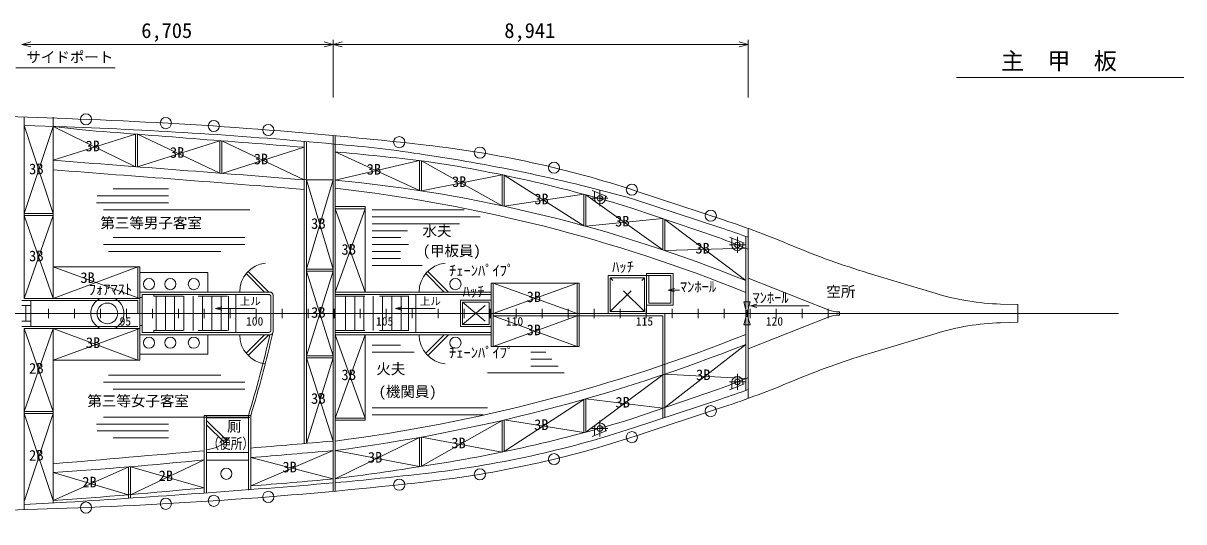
# Model space of a CAD drawing. Units: millimetres, scale not verified. Extents: x -51050 to 51050, y -29701 to 29699.
# Drawn here: x 12920 to 37927, y -10482 to 257 of the extents above; entities that cross this region are included whole.
import ezdxf
from ezdxf.enums import TextEntityAlignment as Align

# ---------------------------------------------------------------- set-up
doc = ezdxf.new("R2010")
doc.units = ezdxf.units.MM
doc.header["$LTSCALE"] = 100
doc.linetypes.add('USER1', pattern=[50.8, 31.75, -6.35, 6.35, -6.35])
doc.linetypes.add('USER2', pattern=[9.525, 6.35, -3.175])
for name, color, linetype, lineweight in [('0-2_sunpou', 7, 'Continuous', 18), ('0-3_keijou', 7, 'Continuous', 18), ('0-5_text', 7, 'Continuous', 18), ('0-6_center', 7, 'USER1', 18), ('0-7_hachi', 7, 'Continuous', 18)]:
    doc.layers.add(name, color=color, linetype=linetype, lineweight=lineweight)
doc.styles.add('ＭＳ ゴシック', font='')
doc.styles.get('ＭＳ ゴシック').set_extended_font_data('MS Gothic')

msp = doc.modelspace()

# ---------------------------------------------------------------- linework, layer by layer
at = {"layer": '0-2_sunpou'}
for p, q in [((12893, -198.2), (13086.2, -146.4)), ((12893, -198.2), (19598, -198.2)), ((12893, -198.2), (13086.2, -250)), ((19598, -198.2), (19404.8, -146.4)), ((19598, -198.2), (19404.8, -250)), ((19598, -1346.3), (19598, -98.2)), ((19598, -1346.3), (19598, -98.2)), ((19598, -198.2), (19791.2, -146.4)), ((19598, -198.2), (28539, -198.2)), ((19598, -198.2), (19791.2, -250)), ((28539, -198.2), (28345.8, -146.4)), ((28539, -198.2), (28345.8, -250)), ((28539, -1346.3), (28539, -98.2)), ((-42154.3, -5994.3), (36519.9, -5994.3)), ((13463, -5894.3), (13463, -6094.3)), ((14023, -5894.3), (14023, -6094.3)), ((14583, -5894.3), (14583, -6094.3)), ((14583, -5894.3), (14583, -6094.3)), ((15143, -5894.3), (15143, -6094.3)), ((15703, -5894.3), (15703, -6094.3)), ((16263, -5894.3), (16263, -6094.3)), ((16823, -5894.3), (16823, -6094.3)), ((16823, -5894.3), (16823, -6094.3)), ((17383, -5894.3), (17383, -6094.3)), ((17943, -5894.3), (17943, -6094.3)), ((18503, -5894.3), (18503, -6094.3)), ((19063, -5894.3), (19063, -6094.3)), ((19063, -5894.3), (19063, -6094.3)), ((19623, -5894.3), (19623, -6094.3)), ((20183, -5894.3), (20183, -6094.3)), ((20743, -5894.3), (20743, -6094.3)), ((21303, -5894.3), (21303, -6094.3)), ((21303, -5894.3), (21303, -6094.3)), ((21863, -5894.3), (21863, -6094.3)), ((22423, -5894.3), (22423, -6094.3)), ((22983, -5894.3), (22983, -6094.3)), ((23543, -5894.3), (23543, -6094.3)), ((23543, -5894.3), (23543, -6094.3)), ((24103, -5894.3), (24103, -6094.3)), ((24663, -5894.3), (24663, -6094.3)), ((25223, -5894.3), (25223, -6094.3)), ((25783, -5894.3), (25783, -6094.3)), ((25783, -5894.3), (25783, -6094.3)), ((26343, -5894.3), (26343, -6094.3)), ((26903, -5894.3), (26903, -6094.3)), ((27463, -5894.3), (27463, -6094.3)), ((28023, -5894.3), (28023, -6094.3)), ((28023, -5894.3), (28023, -6094.3)), ((28583, -5894.3), (28583, -6094.3)), ((29143, -5894.3), (29143, -6094.3)), ((29703, -5894.3), (29703, -6094.3)), ((30263, -5894.3), (30263, -6094.3)), ((30263, -5894.3), (30263, -6094.3))]:
    msp.add_line(p, q, dxfattribs=at)
at = {"layer": '0-3_keijou'}
for p, q in [((13858.8, -1797.7), (5492.5, -1506.8)), ((12938, -1765.7), (12938, -5669.3)), ((13852.5, -1977.6), (12938, -1945.8)), ((13568, -1765.7), (13568, -5669.3)), ((14195.2, -2042.7), (13568, -1967.7)), ((15338, -2131.5), (15338, -2833.7)), ((15383, -2135), (15383, -2835.7)), ((19598, -2162.8), (19598, -9825.9)), ((19643, -2166.9), (19643, -9821.8)), ((17158, -2273.2), (17158, -2975.3)), ((17203, -2276.7), (17203, -2976.9)), ((18973, -2287.6), (18973, -8798)), ((19023, -2291.9), (19023, -8793.8)), ((21458, -2699.6), (21458, -3348.1)), ((21503, -2704.6), (21503, -3355.1)), ((19598, -3119.7), (19023, -3119.7)), ((23238, -3008.4), (23238, -3675.6)), ((23283, -3017.8), (23283, -3685.3)), ((24998, -3426.4), (24998, -4105.3)), ((25043, -3438.5), (25043, -4117.7)), ((25180.3, -3345.6), (25493.2, -3475)), ((25226.5, -3364.7), (25226.5, -3514.7)), ((25466.5, -3514.7), (25466.5, -3464)), ((28007.7, -3979.5), (26126.5, -3359)), ((19643, -3739.3), (20288, -3739.3)), ((27899.6, -4360.1), (26032.1, -3724.3)), ((27951.3, -4150.5), (26070.1, -3530)), ((12938, -3839.3), (13568, -3839.3)), ((12938, -3884.3), (13568, -3884.3)), ((26703, -3952.7), (26703, -4626.1)), ((26748, -3968), (26748, -4641.3)), ((28539, -4163.1), (28539, -7825.6)), ((28142, -4349.5), (28454.9, -4479)), ((28188.2, -4368.7), (28188.2, -4518.6)), ((28428.2, -4518.6), (28428.2, -4467.9)), ((28489, -4336.4), (28489, -7652.3)), ((13568, -4989.3), (15433.4, -4989.3)), ((15388.4, -5669.3), (15388.4, -4989.3)), ((15433.4, -5534.3), (15433.4, -4989.3)), ((15433.4, -5114.3), (16898.4, -5114.3)), ((16898.4, -5114.3), (16898.4, -5534.3)), ((18122.7, -5534.3), (17725.5, -5137.2)), ((18214.6, -5534.3), (17769.1, -5088.9)), ((19023, -5039.3), (19598, -5039.3)), ((19023, -5084.3), (19598, -5084.3)), ((21989.6, -5534.3), (21592.5, -5137.2)), ((22081.5, -5534.3), (21636.1, -5088.9)), ((25522.4, -5179.3), (25522.4, -5994.3)), ((25522.4, -5179.3), (26877.4, -5179.3)), ((25567.4, -5224.3), (25567.4, -5949.3)), ((25567.4, -5224.3), (26307.4, -5224.3)), ((26307.4, -5224.3), (26307.4, -5949.3)), ((26352.4, -5134.3), (26352.4, -5994.3)), ((26352.4, -5134.3), (26922.4, -5134.3)), ((26397.4, -5179.3), (26397.4, -5774.3)), ((26877.4, -5179.3), (26877.4, -5774.3)), ((26922.4, -5134.3), (26922.4, -5819.3)), ((28539, -5232.1), (30289, -5921.1)), ((32589.9, -5565.4), (31128.6, -5124.6)), ((23002.4, -5339.3), (23002.4, -6704.3)), ((23002.4, -5339.3), (24902.4, -5339.3)), ((23047.4, -5339.3), (23047.4, -6704.3)), ((24857.4, -5339.3), (24857.4, -6704.3)), ((24902.4, -5339.3), (24902.4, -6704.3)), ((12893, -5714.3), (15388.4, -5714.3)), ((12938, -5669.3), (15433.4, -5669.3)), ((13088, -5714.3), (13088, -6274.3)), ((15388.4, -5994.3), (15388.4, -5714.3)), ((15433.4, -5534.3), (18233.4, -5534.3)), ((15433.4, -6454.3), (15433.4, -5534.3)), ((15433.4, -5654.3), (15483.4, -5654.3)), ((15483.4, -5584.3), (18213.4, -5584.3)), ((15483.4, -6404.3), (15483.4, -5584.3)), ((15734.6, -5624.3), (15734.6, -5584.3)), ((15783.4, -6364.3), (15783.4, -5624.3)), ((15983.4, -6364.3), (15983.4, -5624.3)), ((16183.4, -6364.3), (16183.4, -5624.3)), ((16383.4, -6364.3), (16383.4, -5624.3)), ((16583.4, -6364.3), (16583.4, -5624.3)), ((16783.4, -6364.3), (16783.4, -5624.3)), ((16983.4, -6364.3), (16983.4, -5624.3)), ((17183.4, -6364.3), (17183.4, -5624.3)), ((17343.4, -6364.3), (17343.4, -5624.3)), ((17503.4, -6404.3), (17503.4, -5584.3)), ((18258.4, -6359.3), (18258.4, -5629.3)), ((18303.4, -6384.3), (18303.4, -5604.3)), ((19643, -5534.3), (23002.4, -5534.3)), ((19643, -5584.3), (23002.4, -5584.3)), ((19863, -6364.3), (19863, -5624.3)), ((20063, -6364.3), (20063, -5624.3)), ((20263, -6364.3), (20263, -5624.3)), ((20463, -6364.3), (20463, -5624.3)), ((20663, -6364.3), (20663, -5624.3)), ((20863, -6364.3), (20863, -5624.3)), ((21063, -6364.3), (21063, -5624.3)), ((21223, -6364.3), (21223, -5624.3)), ((21383, -5584.3), (21383, -6404.3)), ((22342.4, -5709.3), (23002.4, -5709.3)), ((22342.4, -5709.3), (22342.4, -6279.3)), ((28444.4, -5747.3), (28587.4, -5747.3)), ((12893, -5824.3), (13088, -5824.3)), ((12978, -5824.3), (12978, -6164.3)), ((22387.4, -5754.3), (22957.4, -5754.3)), ((22387.4, -5754.3), (22387.4, -6234.3)), ((22957.4, -5754.3), (22957.4, -6234.3)), ((23047.4, -5994.3), (26748, -5994.3)), ((25567.4, -5949.3), (26307.4, -5949.3)), ((26352.4, -5819.3), (26922.4, -5819.3)), ((26397.4, -5774.3), (26877.4, -5774.3)), ((26748, -5994.3), (26748, -7089.4)), ((28493.4, -5929.3), (28538.4, -5929.3)), ((30490.5, -5959.3), (30509.3, -5959.3)), ((30509.3, -5959.3), (30509.3, -6029.7)), ((34348.4, -5804.3), (33980.3, -5792.8)), ((34348.4, -5804.3), (34348.4, -6184.3)), ((12893, -6164.3), (13088, -6164.3)), ((22387.4, -6234.3), (22957.4, -6234.3)), ((23047.4, -6049.3), (26703, -6049.3)), ((26703, -6049.3), (26703, -7104.7)), ((28444.4, -6241.3), (28587.4, -6241.3)), ((28493.4, -6059.3), (28538.4, -6059.3)), ((28539, -6756.6), (30289, -6067.6)), ((30490.5, -6029.3), (30509.3, -6029.3)), ((34348.4, -6184.3), (33980.3, -6195.9)), ((12893, -6274.3), (15388.4, -6274.3)), ((12938, -6319.3), (15433.4, -6319.3)), ((12938, -10223), (12938, -6319.3)), ((13568, -10076), (13568, -6319.3)), ((15388.4, -6319.3), (15388.4, -6999.3)), ((15433.4, -6254.3), (15483.4, -6254.3)), ((15433.4, -6254.3), (15483.4, -6254.3)), ((15433.4, -6454.3), (18233.4, -6454.3)), ((15433.4, -6454.3), (15433.4, -6999.3)), ((15483.4, -6404.3), (18213.4, -6404.3)), ((15734.6, -6404.3), (15734.6, -6364.3)), ((18122.7, -6454.3), (17725.5, -6851.5)), ((18214.6, -6454.3), (17769.1, -6899.8)), ((19643, -6404.3), (23002.4, -6404.3)), ((19643, -6454.3), (23002.4, -6454.3)), ((20288, -8294.3), (20288, -6454.3)), ((21989.6, -6454.3), (21592.5, -6851.5)), ((22081.5, -6454.3), (21636.1, -6899.8)), ((22342.4, -6279.3), (23002.4, -6279.3)), ((32589.9, -6423.3), (31128.6, -6864.1)), ((23002.4, -6704.3), (24902.4, -6704.3)), ((13568, -6999.3), (15433.4, -6999.3)), ((19023, -6904.3), (19598, -6904.3)), ((19023, -6949.3), (19598, -6949.3)), ((26703, -7315.8), (26703, -8250)), ((26748, -7300.6), (26748, -8235.2)), ((28188.2, -7620), (28188.2, -7470.1)), ((28428.2, -7470.1), (28428.2, -7520.8)), ((27899.6, -7628.6), (26032.1, -8264.4)), ((28142, -7639.2), (28454.9, -7509.7)), ((24998, -7845.4), (24998, -8562.3)), ((25043, -7832.6), (25043, -8550.2)), ((27951.3, -7838.2), (26070.1, -8458.7)), ((12938, -8104.3), (13568, -8104.3)), ((12938, -8149.3), (13568, -8149.3)), ((16822.5, -8192), (16822.5, -9863.5)), ((16822.5, -8192), (17822.5, -8192)), ((16872.5, -8192), (16872.5, -9860.2)), ((16872.5, -8242), (17772.5, -8242)), ((17772.5, -8192), (17772.5, -9797.5)), ((17822.5, -8192), (17822.5, -9793.8)), ((19643, -8249.3), (20288, -8249.3)), ((28007.7, -8009.2), (26126.5, -8629.7)), ((16872.5, -8298.8), (17305.5, -8731.8)), ((16872.5, -8390.7), (17257.3, -8775.5)), ((19643, -8294.3), (20288, -8294.3)), ((23238, -8298.9), (23238, -8980.3)), ((23283, -8288.5), (23283, -8970.9)), ((25226.5, -8624), (25226.5, -8474)), ((25466.5, -8474), (25466.5, -8524.7)), ((21458, -8664.9), (21458, -9294.6)), ((21503, -8656.8), (21503, -9287.3)), ((25180.3, -8643.1), (25493.2, -8513.7)), ((16872.5, -8987), (17772.5, -8987)), ((16872.5, -9152), (17772.5, -9152)), ((15188, -9975.7), (15188, -9298.6)), ((15233, -9972.7), (15233, -9294.9)), ((13858.8, -10191), (5492.5, -10481.9)), ((13852.5, -10059.7), (12938, -10112.3))]:
    msp.add_line(p, q, dxfattribs=at)
at = {"layer": '0-3_keijou', "linetype": 'USER2'}
for p, q in [((15734.6, -5624.3), (17503.4, -5624.3)), ((19643, -5624.3), (21383, -5624.3)), ((15734.6, -6364.3), (17503.4, -6364.3)), ((19643, -6364.3), (21383, -6364.3)), ((26703, -7104.7), (26703, -7315.8)), ((26748, -7089.4), (26748, -7300.6))]:
    msp.add_line(p, q, dxfattribs=at)
at = {"layer": '0-3_keijou'}
for points in [[(19643, -3694.3), (20288, -3694.3), (20288, -5534.3)], [(28444.4, -5747.3), (28515.9, -5994.3), (28587.4, -5747.3)], [(28444.4, -6241.3), (28515.9, -5994.3), (28587.4, -6241.3)], [(15433.4, -6874.3), (16898.4, -6874.3), (16898.4, -6454.3)]]:
    msp.add_lwpolyline(points, dxfattribs=at)
for centre, radius in [((14272.1, -1813), 120), ((15993.2, -1894.8), 120), ((17027.5, -1958.3), 120), ((18200.6, -2043.3), 120), ((21022.1, -2304.8), 120), ((22760.3, -2529.9), 120), ((24358.7, -2855), 120), ((26034.8, -3329), 120), ((25346.5, -3514.7), 60), ((27735.7, -3889.8), 120), ((28308.2, -4518.6), 60), ((15631.6, -5363.2), 120), ((16090.3, -5363.2), 120), ((16596.2, -5363.2), 120), ((22233.8, -5363.2), 120), ((14734.3, -5994.3), 222.5), ((15631.6, -6625.5), 120), ((16090.3, -6625.5), 120), ((16596.2, -6625.5), 120), ((22233.8, -6625.5), 120), ((28308.2, -7470.1), 60), ((27735.7, -8098.9), 120), ((25346.5, -8474), 60), ((26034.8, -8659.7), 120), ((24358.7, -9133.7), 120), ((17296.5, -9447.8), 120), ((22760.3, -9458.8), 120), ((21022.1, -9683.9), 120), ((15993.2, -10093.9), 120), ((17027.5, -10030.4), 120), ((18200.6, -9945.4), 120), ((14272.1, -10175.7), 120)]:
    msp.add_circle(centre, radius, dxfattribs=at)
for centre, radius, start, end in [((10383.2, -101737.3), 99820, 84.68883, 88.00822), ((10383.2, -101737.3), 100000, 83.55798, 88.00822), ((-1001777.2, -13079140.9), 13116504.8, 85.53663, 85.55756), ((17589.8, -28157.3), 25891.3, 81.12853, 85.49614), ((19078.5, -24726.6), 22500, 71.74513, 83.55798), ((-144087, -2070017.2), 2073323.5, 85.48783, 85.63903), ((10383.2, -101737.3), 99655, 83.55798, 84.66847), ((17079.8, -32858), 30478.2, 72.9186, 81.53893), ((16205.5, -38888.4), 36708.7, 74.41148, 81.57677), ((-144087, -2070017.2), 2073118.5, 85.48877, 85.6386), ((16650.9, -34479.2), 31500, 67.92538, 84.54935), ((15901.9, -36598.3), 33509.6, 67.93701, 83.59005), ((25346.5, -3514.7), 120, 180, 0), ((21742.8, -22973), 20000, 67.18939, 71.74513), ((21742.8, -22973), 19820, 69.94667, 71.74513), ((19989.4, -25355.4), 22436, 67.60024, 69.35543), ((28308.2, -4518.6), 120, 180, 0), ((35893.4, 10672.4), 16500, 247.18939, 253.21536), ((18214.6, -5534.3), 630, 96.59555, 180), ((22081.5, -5534.3), 630, 96.59555, 180), ((14734.3, -5994.3), 357.5, 114.61998, 245.38002), ((14734.3, -5994.3), 357.5, 294.61998, 65.38002), ((18213.4, -5629.3), 45, 0, 90), ((18233.4, -5604.3), 70, 0, 90), ((34149.3, -395.5), 5400, 253.21536, 268.20652), ((30490.5, -5409.3), 550, 248.50928, 270), ((30490.5, -6579.3), 550, 90, 111.49072), ((34149.3, -11593.2), 5400, 91.79348, 106.78464), ((18214.6, -6454.3), 630, 180, 263.40445), ((-6210.6, -858.2), 25079.4, 342.99688, 347.10672), ((-4631.9, -1249.5), 23503.2, 342.81934, 347.30607), ((18213.4, -6359.3), 45, 270, 0), ((18233.4, -6384.3), 70, 270, 0), ((14939.7, 27546.9), 36593.8, 277.38446, 291.73173), ((22081.5, -6454.3), 630, 180, 263.40445), ((14939.7, 27546.9), 36793.8, 277.3441, 291.60765), ((35893.4, -22661.1), 16500, 106.78464, 112.81061), ((19989.4, 13366.7), 22436, 290.64457, 292.39976), ((21742.8, 10984.3), 20000, 288.25487, 292.81061), ((28308.2, -7470.1), 120, 0, 180), ((21742.8, 10984.3), 19820, 288.25487, 290.05333), ((17079.8, 20869.3), 30478.2, 278.46107, 287.0814), ((19078.5, 12737.9), 22320, 276.44202, 288.25487), ((25346.5, -8474), 120, 0, 180), ((16819.2, -8233), 698.8, 274.37089, 319.93713), ((-2348.9, 240416.8), 250125.3, 274.62566, 275.03382), ((19078.5, 12737.9), 22500, 276.44202, 288.25487), ((86373.5, -839710.9), 833662.7, 94.78565, 95.01015), ((-2348.9, 240416.8), 250330.3, 274.62186, 275.02968), ((7461.6, 83522.8), 93142.4, 273.75896, 275.76799), ((14158, 35413.8), 45300.5, 276.95448, 279.40965), ((10383.2, 89748.6), 99820, 275.3227, 276.44202), ((7461.6, 82921), 93142.4, 273.75896, 275.76799), ((-551.3, 229604.9), 240097, 273.43934, 274.81401), ((10383.2, 89748.6), 100000, 271.99178, 276.44202), ((10383.2, 89748.6), 99735, 274.27771, 275.30128)]:
    msp.add_arc(centre, radius, start, end, dxfattribs=at)
at = {"layer": '0-5_text'}
for p, q in [((12764, -703.1), (14898.9, -703.1)), ((33027.4, -913.3), (37927.4, -913.3)), ((26820.4, -5496.1), (26955.5, -5459.9)), ((26820.4, -5496.1), (27062.3, -5496.1)), ((26820.4, -5496.1), (26955.5, -5532.3)), ((17063.5, -5887), (17198.7, -5850.7)), ((17063.5, -5887), (17920, -5887)), ((17063.5, -5887), (17198.7, -5923.2)), ((20943.1, -5887), (21078.2, -5850.7)), ((20943.1, -5887), (21799.6, -5887)), ((20943.1, -5887), (21078.2, -5923.2)), ((28593.9, -5827.7), (28729, -5791.5)), ((28593.9, -5827.7), (29857.4, -5827.7)), ((28593.9, -5827.7), (28729, -5863.9))]:
    msp.add_line(p, q, dxfattribs=at)
at = {"layer": '0-6_center'}
for p, q in [((12938, -1945.8), (13568, -3839.3)), ((12938, -3839.3), (13568, -1967.7)), ((13568, -1967.7), (15338, -2833.7)), ((13568, -2696.5), (15338, -2131.5)), ((15383, -2135), (17158, -2973.4)), ((15383, -2835.7), (17158, -2273.2)), ((17203, -2276.7), (18973, -3115.8)), ((17203, -2976.9), (18973, -2414.7)), ((19643, -2513.4), (21458, -3348.1)), ((19643, -3121.6), (21458, -2699.6)), ((21503, -2704.6), (23238, -3675.6)), ((19023, -5039.3), (19598, -3119.7)), ((19023, -3119.7), (19598, -5039.3)), ((21503, -3355.1), (23238, -3008.4)), ((23283, -3017.8), (24998, -4105.3)), ((23283, -3685.3), (24998, -3426.4)), ((25043, -3438.5), (26703, -4626.1)), ((25346.5, -3342.8), (25346.5, -3686.5)), ((19643, -3739.3), (20288, -5534.3)), ((19643, -5534.3), (20288, -3739.3)), ((25174.7, -3514.7), (25518.3, -3514.7)), ((12938, -3884.3), (13568, -5669.3)), ((12938, -5669.3), (13568, -3884.3)), ((25043, -4117.7), (26703, -3952.7)), ((26748, -3968), (28489, -5288.3)), ((28308.2, -4346.8), (28308.2, -4690.4)), ((26748, -4641.3), (28489, -4591.7)), ((28136.4, -4518.6), (28480, -4518.6)), ((13568, -4989.3), (15433.4, -5669.3)), ((13568, -5669.3), (15388.4, -4989.3)), ((19023, -5084.3), (19598, -6904.3)), ((19023, -6904.3), (19598, -5084.3)), ((23047.4, -5339.3), (24857.4, -5994.3)), ((23047.4, -5994.3), (24857.4, -5339.3)), ((23047.4, -6704.3), (24857.4, -6049.3)), ((23047.4, -6049.3), (24857.4, -6704.3)), ((12938, -8104.3), (13568, -6319.3)), ((12938, -6319.3), (13568, -8104.3)), ((13568, -6999.3), (15433.4, -6319.3)), ((13568, -6319.3), (15388.4, -6999.3)), ((19643, -8249.3), (20288, -6454.3)), ((19643, -6454.3), (20288, -8249.3)), ((26748, -8020.7), (28489, -6661.3)), ((19023, -6949.3), (19598, -8743.8)), ((19023, -8793.8), (19598, -6949.3)), ((25043, -8550.2), (26703, -7315.8)), ((26748, -7300.6), (28489, -7397)), ((28136.4, -7470.1), (28480, -7470.1)), ((28308.2, -7641.9), (28308.2, -7298.3)), ((23283, -8970.9), (24998, -7845.4)), ((25043, -7832.6), (26703, -8036)), ((12938, -10042.9), (13568, -8149.3)), ((12938, -8149.3), (13568, -10021)), ((21503, -9287.3), (23238, -8298.9)), ((23283, -8288.5), (24998, -8562.3)), ((25174.7, -8474), (25518.3, -8474)), ((25346.5, -8645.9), (25346.5, -8302.2)), ((19643, -9553.4), (21458, -8664.9)), ((21503, -8656.8), (23238, -8980.3)), ((17822.5, -9708.6), (19598, -8949.6)), ((19643, -8945), (21458, -9294.6)), ((15233, -9900.3), (16822.5, -9148.1)), ((17822.5, -9099.5), (19598, -9559.8)), ((13568, -10021), (15196.4, -9297.9)), ((13568, -9419.3), (15188, -9900.3)), ((15233, -9294.9), (16822.5, -9749.8))]:
    msp.add_line(p, q, dxfattribs=at)
at = {"layer": '0-6_center', "linetype": 'USER2'}
for p, q in [((25567.4, -5949.3), (26307.4, -5224.3)), ((26307.4, -5949.3), (25567.4, -5224.3)), ((22387.4, -5754.3), (22957.4, -6234.3)), ((22387.4, -6234.3), (22957.4, -5754.3))]:
    msp.add_line(p, q, dxfattribs=at)
at = {"layer": '0-7_hachi'}
for p, q in [((16048.3, -3462.2), (14514, -3462.2)), ((16048.3, -3312.2), (14857.4, -3312.2)), ((16048.3, -3612.2), (14502.9, -3612.2)), ((17803.5, -3762.2), (14648.4, -3762.2)), ((17803.5, -3762.2), (14857.4, -3762.2)), ((22421.8, -3762.2), (20440.7, -3762.2)), ((22765.4, -3912.2), (20440.7, -3912.2)), ((22320.1, -4062.2), (20440.7, -4062.2)), ((21197.8, -4212.2), (20440.7, -4212.2)), ((17698.8, -4362.2), (14857.4, -4362.2)), ((21060.2, -4362.2), (20440.7, -4362.2)), ((17698.8, -4512.2), (14648.4, -4512.2)), ((17182, -4662.2), (14755.1, -4662.2)), ((21224.8, -4512.2), (20440.7, -4512.2)), ((21052.3, -4662.2), (20440.7, -4662.2)), ((21052.3, -4812.2), (20440.7, -4812.2)), ((21516.6, -4962.2), (20440.7, -4962.2)), ((21048.8, -6677.3), (20440.7, -6677.3)), ((21341.4, -6827.3), (20440.7, -6827.3)), ((24178.6, -6827.3), (23857.4, -6827.3)), ((24311.2, -6977.3), (23857.4, -6977.3)), ((24443.8, -7127.3), (23857.4, -7127.3)), ((17698.8, -7476.5), (14648.4, -7476.5)), ((17182, -7326.5), (14755.1, -7326.5)), ((24576.4, -7277.3), (22925.6, -7277.3)), ((17698.8, -7626.5), (14857.4, -7626.5)), ((17803.5, -8226.5), (14648.4, -8226.5)), ((17803.5, -8226.5), (14857.4, -8226.5)), ((22925, -8027.3), (20440.7, -8027.3)), ((22829.2, -8177.3), (20440.7, -8177.3)), ((16048.3, -8376.5), (14502.9, -8376.5)), ((16048.3, -8526.5), (14514, -8526.5)), ((16048.3, -8676.5), (14857.4, -8676.5))]:
    msp.add_line(p, q, dxfattribs=at)

# ---------------------------------------------------------------- texts
at = {"layer": '0-2_sunpou', "style": 'ＭＳ ゴシック'}
for s, height, p in [('6,705', 322.6, (15464.2, -158.8)), ('8,941', 322.6, (23287.2, -158.8)), ('95', 183.3, (14997.6, -6310.8)), ('100', 183.3, (17720.1, -6310.8)), ('105', 183.3, (20520.1, -6310.8)), ('110', 183.3, (23320.1, -6310.8)), ('115', 183.3, (26120.1, -6310.8)), ('120', 183.3, (28920.1, -6310.8))]:
    msp.add_text(s, height=height, dxfattribs=at).set_placement(p, align=Align.BOTTOM_LEFT)
at = {"layer": '0-5_text', "style": 'ＭＳ ゴシック'}
for s, height, p in [('サイドポート', 229.1, (12987.9, -656.4)), ('主\u3000甲\u3000板', 366.6, (33987, -849.8)), ('3B', 229.1, (14262.6, -2570.6)), ('3B', 229.1, (16081.6, -2710.7)), ('3B', 229.1, (17888.3, -2851.5)), ('3B', 229.1, (13046.3, -3065.4)), ('3B', 229.1, (20321.6, -3072.7)), ('3B', 229.1, (22159.8, -3339.3)), ('3B', 229.1, (23933.5, -3712.2)), ('第三等男子客室', 229.1, (14583.1, -4227.8)), ('3B', 229.1, (19122.9, -4241.4)), ('3B', 229.1, (25673.3, -4190.5)), ('水夫', 229.1, (21523.3, -4396.9)), ('3B', 229.1, (19777.9, -4798.7)), ('(甲板員)', 229.1, (21530.1, -4828.6)), ('3B', 229.1, (27404, -4772.2)), ('3B', 229.1, (13046.3, -4938.7)), ('ﾁｪｰﾝﾊﾟｲﾌﾟ', 229.1, (22094.3, -5253.3)), ('ﾊｯﾁ', 229.1, (25608.7, -5173.6)), ('3B', 229.1, (14152.2, -5406.5)), ('ﾌｫｱﾏｽﾄ', 229.1, (14331, -5659.2)), ('ﾊｯﾁ', 229.1, (22390.5, -5703.6)), ('ﾏﾝﾎｰﾙ', 229.1, (27070.3, -5602.1)), ('空所', 229.1, (30225.1, -5705.8)), ('上ル', 165, (17589.3, -5863.1)), ('上ル', 165, (21468.8, -5863.1)), ('3B', 229.1, (23767.3, -5819.8)), ('ﾏﾝﾎｰﾙ', 229.1, (28633.3, -5837.6)), ('3B', 229.1, (19122.9, -6156.2)), ('3B', 229.1, (23767.3, -6532.2)), ('3B', 229.1, (14271.5, -6807.4)), ('ﾁｪｰﾝﾊﾟｲﾌﾟ', 229.1, (22094.3, -7021.2)), ('2B', 229.1, (13046.3, -7359.9)), ('3B', 229.1, (19777.9, -7499.9)), ('火夫', 229.1, (20528, -7372.8)), ('3B', 229.1, (27418.3, -7499.4)), ('第三等女子客室', 229.1, (14302.9, -8062.5)), ('3B', 229.1, (19122.9, -8009.5)), ('(機関員)', 229.1, (20578.9, -7863)), ('3B', 229.1, (25680.9, -8090.1)), ('厠', 229.1, (17311.2, -8606.8)), ('3B', 229.1, (23928.6, -8573.6)), ('3B', 229.1, (22145.2, -8967.7)), ('2B', 229.1, (13046.3, -9233.3)), ('3B', 229.1, (20345.8, -9276.8)), ('3B', 229.1, (18505.6, -9486.6)), ('2B', 229.1, (15838, -9675.6)), ('2B', 229.1, (14192.4, -9810.8))]:
    msp.add_text(s, height=height, dxfattribs=at).set_placement(p, align=Align.BOTTOM_LEFT)
at = {"layer": '0-5_text', "style": 'ＭＳ ゴシック', "width": 0.8}
msp.add_text('（便所）', height=229.1, dxfattribs=at).set_placement((16891.4, -8979.9), align=Align.BOTTOM_LEFT)

doc.saveas('drawing.dxf')
